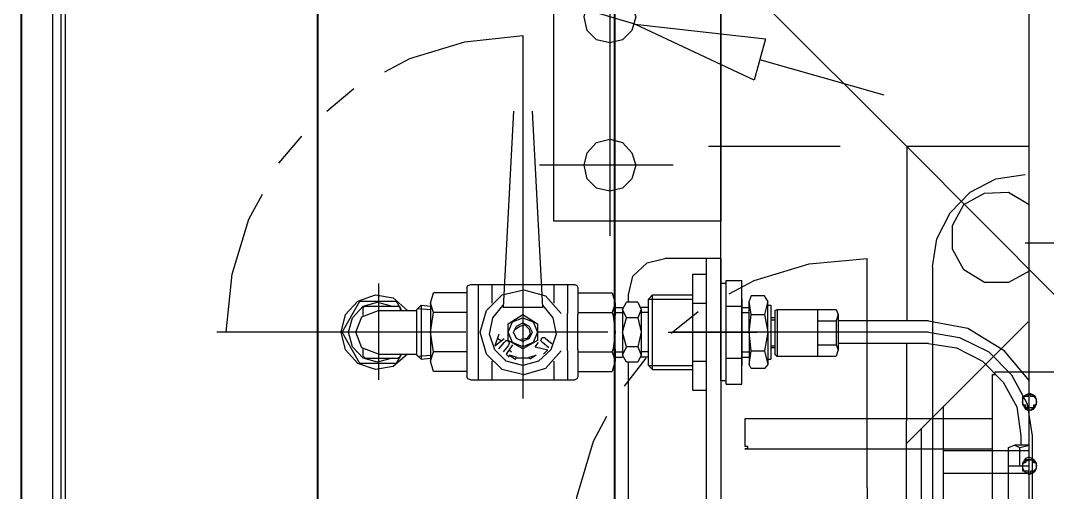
# Model space of a CAD drawing. Header units: millimetres. Extents: x 25083 to 52777, y 24772 to 45779.
# Drawn here: x 38318.5 to 38457, y 33803.3 to 33867 of the extents above; entities that cross this region are included whole.
import ezdxf

# ---------------------------------------------------------------- set-up
doc = ezdxf.new("R2010")
doc.units = ezdxf.units.MM
doc.layers.add('小车', color=7, linetype='Continuous')
doc.styles.get("Standard").update_dxf_attribs({"font": ''})
doc.styles.add('标准', font='', dxfattribs={"width": 0.667})
doc.styles.get('Standard').set_extended_font_data('SimSun')
doc.styles.get('标准').set_extended_font_data('FangSong_GB2312')
doc.dimstyles.new('ISO-25', dxfattribs={"dimtxt": 2.5, "dimasz": 2.5, "dimexe": 1.25, "dimexo": 0.625, "dimtad": 1, "dimtxsty": 'Standard', "dimcen": 2.5, "dimadec": 0, "dimazin": 0, "dimtfac": 1, "dimtmove": 0, "dimatfit": 3, "dimfxl": 1, "dimarcsym": 0})
doc.dimstyles.new('标准', dxfattribs={"dimtxt": 35, "dimasz": 4, "dimexe": 2, "dimexo": 0, "dimtad": 1, "dimdec": 1, "dimzin": 9, "dimdsep": 46, "dimtxsty": '标准', "dimcen": 0, "dimdle": 6, "dimazin": 2, "dimtfac": 1, "dimtdec": 1, "dimtmove": 0, "dimatfit": 3, "dimfxl": 1, "dimtolj": 1, "dimtzin": 0, "dimarcsym": 0})

# ---------------------------------------------------------------- blocks, each defined once
blk = doc.blocks.new('*D925')
at = {"color": 0, "lineweight": -2}
for p, q in [((29677.86, 34881.66), (29677.86, 32448.29)), ((40733.02, 34757.65), (40733.02, 32448.29)), ((29680.36, 32449.54), (40730.52, 32449.54))]:
    blk.add_line(p, q, dxfattribs=at)
at = {"color": 0}
for points in [[(29680.36, 32449.96), (29680.36, 32449.13), (29677.86, 32449.54)], [(40730.52, 32449.13), (40730.52, 32449.96), (40733.02, 32449.54)]]:
    blk.add_solid(points, dxfattribs=at)
at = {"layer": 'DEFPOINTS', "color": 0}
for p in [(29677.86, 34882.29), (40733.02, 34758.27), (40733.02, 32449.54)]:
    blk.add_point(p, dxfattribs=at)
at = {"color": 0, "insert": (35205.44, 32451.63), "char_height": 2.5, "attachment_point": 5}
blk.add_mtext('11055,15', dxfattribs=at)
blk = doc.blocks.new('zw$D2F4')
at = {"color": 7, "lineweight": 5}
for points in [[(629.82, 1074.71), (629.82, 1041.29)], [(633.91, 1074.71), (633.54, 1074.71), (632.8, 1074.71), (632.42, 1074.71), (630.2, 1074.71), (630.2, 1074.34), (629.82, 1074.34), (629.82, 1074.71)], [(633.91, 1041.29), (633.91, 1074.71)], [(541.81, 1041.29), (639.11, 1041.29)], [(639.11, 1041.29), (639.85, 1041.29), (639.85, 1040.92), (640.22, 1040.92), (640.22, 1040.55), (640.22, 1040.18)], [(640.22, 1040.18), (640.22, 1032.38)], [(626.85, 1036.83), (626.85, 1036.46), (626.48, 1036.46), (626.48, 1036.09), (626.85, 1036.09), (626.85, 1035.72), (627.23, 1035.35), (627.6, 1035.35)], [(627.6, 1037.21), (626.85, 1037.21), (626.85, 1036.83)], [(628.34, 1035.72), (628.34, 1036.83), (627.97, 1036.83), (627.97, 1037.21), (627.6, 1037.21)], [(636.14, 1037.21), (635.77, 1037.21), (635.77, 1036.83), (635.4, 1036.83)], [(635.4, 1036.83), (635.4, 1035.72), (635.77, 1035.72), (635.77, 1035.35), (636.14, 1035.35)], [(636.88, 1035.72), (636.88, 1036.09), (637.25, 1036.09), (637.25, 1036.46), (636.88, 1036.46), (636.88, 1036.83), (636.88, 1037.21), (636.14, 1037.21)], [(627.6, 1035.35), (627.97, 1035.35), (627.97, 1035.72), (628.34, 1035.72)], [(636.14, 1035.35), (636.51, 1035.35), (636.88, 1035.72)]]:
    blk.add_lwpolyline(points, dxfattribs=at)
for points in [[(627.6, 1037.21), (626.85, 1037.21), (626.48, 1036.83), (626.48, 1036.46), (626.48, 1035.72), (626.85, 1035.35), (627.6, 1035.35), (627.97, 1035.35), (628.71, 1035.72), (628.71, 1036.46), (628.71, 1036.83), (627.97, 1037.21), (627.6, 1037.21)], [(627.6, 1037.21), (626.85, 1037.21), (626.48, 1036.83), (626.48, 1036.09), (626.48, 1035.72), (626.85, 1035.35), (627.6, 1035.35), (627.97, 1035.35), (628.34, 1035.72), (628.34, 1036.09), (628.34, 1036.83), (627.97, 1037.21), (627.6, 1037.21)], [(636.14, 1037.21), (635.77, 1037.21), (635.02, 1036.83), (635.02, 1036.46), (635.02, 1035.72), (635.77, 1035.35), (636.14, 1035.35), (636.88, 1035.35), (637.25, 1035.72), (637.25, 1036.46), (637.25, 1036.83), (636.88, 1037.21), (636.14, 1037.21)], [(636.14, 1037.21), (635.77, 1037.21), (635.02, 1036.83), (635.02, 1036.09), (635.02, 1035.72), (635.77, 1035.35), (636.14, 1035.35), (636.88, 1035.35), (637.25, 1035.72), (637.25, 1036.09), (637.25, 1036.83), (636.88, 1037.21), (636.14, 1037.21)]]:
    blk.add_open_spline(points, degree=3, knots=[0, 0, 0, 0, 1, 1, 1, 2, 2, 2, 3, 3, 3, 4, 4, 4, 4], dxfattribs=at)
blk = doc.blocks.new('*D468')
at = {"layer": 'DEFPOINTS', "color": 0}
for p in [(36394.73, 116814.5), (36374.45, 116811.67), (36378.59, 116781.93)]:
    blk.add_point(p, dxfattribs=at)
at = {"layer": '小车', "color": 0, "lineweight": -2}
for p, q in [((36394.73, 116814.5), (36388.79, 116857.13)), ((36374.45, 116811.67), (36396.71, 116814.77)), ((36398.31, 116788.72), (36395.28, 116810.54)), ((36378.59, 116781.93), (36400.85, 116785.03))]:
    blk.add_line(p, q, dxfattribs=at)
at = {"layer": '小车', "color": 0}
for points in [[(36395.94, 116810.63), (36394.62, 116810.44), (36394.73, 116814.5)], [(36398.98, 116788.81), (36397.65, 116788.62), (36398.87, 116784.75)]]:
    blk.add_solid(points, dxfattribs=at)
at = {"layer": '小车', "color": 0, "insert": (36409.43, 116840.3), "char_height": 35, "attachment_point": 5, "rotation": 277.9254, "style": '标准'}
blk.add_mtext('\\A1;30', dxfattribs=at)
blk = doc.blocks.new('A$C1A4175F5')
at = {"layer": '小车', "color": 7, "lineweight": 0}
for points in [[(1269.95, 773.421), (1269.95, 232.516)], [(1270.51, 232.376), (1270.51, 773.561)], [(1271.63, 314.128), (1271.63, 691.809)], [(1139.903, 443.055), (1139.903, 678.93)], [(1181.479, 630.495), (1181.479, 670.531)], [(1181.479, 670.531), (1181.479, 635.535)], [(1204.017, 635.535), (1204.017, 670.531)], [(1156.422, 645.614), (1176.3, 665.492)], [(1206.956, 650.373), (1205.557, 623.916)], [(1209.476, 650.373), (1210.876, 623.916)], [(1139.903, 645.614), (1156.422, 645.614)], [(1156.422, 645.614), (1156.422, 622.096)], [(1139.903, 628.815), (1142.703, 627.276), (1145.923, 627.276), (1148.722, 628.955), (1150.262, 631.755), (1150.262, 634.975), (1148.722, 637.775), (1145.923, 639.314), (1142.703, 639.454), (1139.903, 637.775)], [(1181.479, 635.535), (1204.017, 635.535)], [(1181.479, 630.495), (1189.038, 630.495)], [(1181.479, 621.956), (1181.479, 630.495)], [(1181.479, 630.495), (1181.479, 567.082)], [(1183.439, 622.096), (1183.439, 630.495)], [(1193.938, 625.596), (1193.378, 628.116), (1191.418, 629.935), (1189.038, 630.495)], [(1183.439, 622.096), (1183.439, 628.396)], [(1185.259, 628.396), (1183.439, 628.396)], [(1185.259, 622.236), (1185.259, 628.396)], [(1178.679, 621.816), (1178.679, 627.556)], [(1180.779, 627.556), (1178.679, 627.556)], [(1180.779, 621.956), (1180.779, 627.556)], [(1180.779, 627.136), (1181.479, 627.136)], [(1181.479, 621.956), (1181.479, 627.136)], [(1201.217, 626.996), (1200.937, 626.856), (1200.797, 626.576)], [(1200.797, 626.576), (1200.797, 622.936)], [(1215.216, 626.996), (1201.217, 626.996)], [(1202.197, 626.996), (1202.197, 623.076)], [(1203.037, 618.037), (1205.137, 615.657), (1208.076, 614.817), (1211.016, 615.517), (1213.116, 617.617), (1213.956, 620.556), (1213.116, 623.496), (1211.016, 625.596), (1208.076, 626.296), (1205.137, 625.456), (1203.037, 623.076)], [(1204.017, 626.996), (1204.017, 624.476)], [(1212.416, 626.996), (1212.416, 624.476)], [(1214.236, 626.996), (1214.236, 614.117)], [(1215.775, 626.576), (1215.635, 626.856), (1215.216, 626.996)], [(1215.775, 626.576), (1215.775, 614.537)], [(1175.18, 624.756), (1175.6, 625.456)], [(1175.6, 625.456), (1177.419, 625.456)], [(1177.419, 625.456), (1177.699, 624.756)], [(1178.679, 625.036), (1178.679, 616.077)], [(1180.779, 621.956), (1180.779, 626.016)], [(1190.718, 625.596), (1185.259, 625.596)], [(1190.718, 622.516), (1190.718, 625.596)], [(1191.278, 625.036), (1190.718, 625.596)], [(1191.278, 622.516), (1191.278, 625.036)], [(1193.938, 624.616), (1193.938, 625.596)], [(1196.177, 625.876), (1195.758, 624.476), (1196.177, 623.216)], [(1200.797, 625.876), (1196.177, 625.876)], [(1215.775, 625.876), (1220.255, 625.876)], [(1220.255, 623.216), (1220.675, 624.476), (1220.255, 625.876)], [(1223.755, 617.617), (1225.714, 615.937), (1228.094, 615.517), (1230.474, 616.357), (1232.154, 618.177), (1232.714, 620.556), (1232.154, 622.936), (1230.474, 624.756), (1228.094, 625.596), (1225.714, 625.176), (1223.755, 623.496)], [(1165.941, 623.636), (1165.661, 622.936), (1165.941, 622.096)], [(1173.92, 623.636), (1165.941, 623.636)], [(1168.46, 623.636), (1168.46, 617.337)], [(1173.92, 623.636), (1173.92, 617.337)], [(1174.2, 623.496), (1173.92, 623.636)], [(1174.2, 623.496), (1174.2, 617.617)], [(1174.76, 624.196), (1174.76, 616.917)], [(1175.18, 624.196), (1174.76, 624.196)], [(1175.18, 624.756), (1175.6, 622.936)], [(1175.18, 620.556), (1175.18, 624.756)], [(1177.419, 622.936), (1177.699, 624.756)], [(1177.699, 620.556), (1177.699, 624.756)], [(1178.679, 623.916), (1177.699, 623.916)], [(1180.779, 624.056), (1178.679, 624.056)], [(1178.679, 621.816), (1178.679, 623.916)], [(1178.679, 617.197), (1178.679, 623.916)], [(1185.259, 624.476), (1183.439, 624.476)], [(1191.278, 623.916), (1192.258, 623.916)], [(1192.678, 624.616), (1192.258, 623.636), (1192.678, 622.516)], [(1192.258, 623.636), (1192.258, 622.516)], [(1192.678, 624.616), (1194.218, 624.616)], [(1194.218, 622.516), (1194.778, 623.636), (1194.218, 624.616)], [(1195.758, 623.916), (1194.778, 623.916)], [(1194.778, 623.636), (1194.778, 622.656)], [(1195.758, 624.476), (1195.758, 622.796)], [(1195.758, 622.796), (1195.758, 623.916)], [(1195.758, 622.796), (1195.758, 623.776)], [(1205.557, 624.196), (1204.157, 622.516), (1203.737, 620.276), (1204.437, 618.177), (1206.116, 616.637), (1208.216, 616.077), (1210.456, 616.637), (1211.996, 618.177), (1212.696, 620.276), (1212.276, 622.516), (1210.876, 624.196)], [(1205.557, 623.916), (1210.876, 623.916)], [(1220.675, 624.476), (1220.675, 616.637)], [(1221.935, 624.196), (1220.675, 624.056)], [(1220.675, 624.056), (1220.675, 617.057)], [(1220.675, 623.776), (1220.675, 617.337)], [(1222.495, 623.636), (1221.935, 624.196)], [(1221.935, 624.196), (1221.935, 616.917)], [(1222.495, 617.477), (1222.495, 623.636)], [(1227.674, 623.496), (1222.495, 623.496)], [(1225.295, 624.756), (1224.595, 623.496)], [(1225.015, 624.056), (1224.875, 624.056), (1224.735, 623.776)], [(1224.735, 623.496), (1224.735, 623.776)], [(1229.494, 624.056), (1225.015, 624.056)], [(1230.194, 624.756), (1225.295, 624.756)], [(1225.854, 617.057), (1227.814, 616.497), (1229.774, 617.057), (1231.174, 618.597), (1231.734, 620.556), (1231.174, 622.516), (1229.774, 624.056), (1227.814, 624.616), (1225.854, 624.056)], [(1227.674, 617.617), (1229.914, 618.457), (1230.754, 620.556), (1229.914, 622.656), (1227.674, 623.496)], [(1229.774, 623.776), (1229.634, 624.056), (1229.494, 624.056)], [(1229.774, 622.796), (1229.774, 623.776)], [(1232.574, 620.556), (1230.194, 624.756)], [(1153.482, 622.096), (1148.162, 621.116), (1143.403, 618.177), (1139.903, 613.977)], [(1153.482, 622.096), (1165.661, 622.096)], [(1165.661, 622.936), (1165.661, 618.177)], [(1168.46, 622.096), (1165.941, 622.096)], [(1165.941, 622.096), (1165.941, 618.876)], [(1174.2, 622.516), (1174.76, 622.516)], [(1175.6, 622.936), (1175.18, 620.556)], [(1177.419, 622.936), (1175.6, 622.936)], [(1177.699, 620.556), (1177.419, 622.936)], [(1183.439, 619.016), (1183.439, 622.096)], [(1185.259, 618.876), (1185.259, 622.236)], [(1190.718, 618.597), (1190.718, 622.516)], [(1191.278, 618.597), (1191.278, 622.516)], [(1192.258, 622.516), (1192.258, 618.597)], [(1192.678, 622.516), (1192.258, 620.556), (1192.678, 618.597)], [(1192.678, 622.516), (1194.218, 622.516)], [(1194.218, 618.597), (1194.778, 620.556), (1194.218, 622.516)], [(1194.778, 622.656), (1194.778, 618.457)], [(1196.038, 622.796), (1195.758, 620.556)], [(1195.758, 618.317), (1195.758, 622.796)], [(1196.177, 623.216), (1196.038, 622.796)], [(1200.797, 623.216), (1196.177, 623.216)], [(1200.797, 618.177), (1200.797, 622.936)], [(1202.197, 618.037), (1202.197, 623.076)], [(1215.775, 623.216), (1220.255, 623.216)], [(1220.255, 617.897), (1220.675, 620.556), (1220.255, 623.216)], [(1156.422, 605.578), (1140.043, 621.956)], [(1178.679, 619.296), (1178.679, 621.816)], [(1180.779, 619.156), (1180.779, 621.956)], [(1181.479, 619.156), (1181.479, 621.956)], [(1175.18, 620.556), (1175.18, 616.217)], [(1175.18, 620.556), (1175.6, 618.037)], [(1177.419, 618.037), (1177.699, 620.556)], [(1177.699, 620.556), (1177.699, 616.217)], [(1195.758, 620.556), (1196.038, 618.317)], [(1230.194, 616.357), (1232.574, 620.556)], [(1153.482, 619.016), (1149.702, 618.457), (1146.203, 616.637), (1143.403, 613.837), (1141.583, 610.477), (1141.023, 606.558)], [(1153.482, 619.016), (1165.661, 619.016)], [(1156.562, 556.303), (1156.422, 619.016)], [(1165.941, 618.876), (1165.661, 618.177), (1165.941, 617.337)], [(1168.46, 618.876), (1165.941, 618.876)], [(1174.2, 618.457), (1174.76, 618.457)], [(1175.6, 618.037), (1175.18, 616.217)], [(1177.419, 618.037), (1175.6, 618.037)], [(1177.699, 616.217), (1177.419, 618.037)], [(1178.679, 613.557), (1178.679, 619.296)], [(1178.679, 617.197), (1178.679, 619.296)], [(1180.779, 615.797), (1180.779, 619.156)], [(1180.779, 613.557), (1180.779, 619.156)], [(1181.479, 613.977), (1181.479, 619.156)], [(1183.439, 592.279), (1183.439, 619.016)], [(1183.439, 612.717), (1183.439, 619.016)], [(1185.259, 612.717), (1185.259, 618.876)], [(1190.718, 615.517), (1190.718, 618.597)], [(1191.278, 616.077), (1191.278, 618.597)], [(1192.258, 618.597), (1192.258, 617.477)], [(1192.678, 618.597), (1192.258, 617.477), (1192.678, 616.497)], [(1192.678, 618.597), (1194.218, 618.597)], [(1194.218, 616.497), (1194.778, 617.477), (1194.218, 618.597)], [(1194.778, 618.457), (1194.778, 617.477)], [(1195.758, 618.317), (1195.758, 616.637)], [(1195.758, 617.337), (1195.758, 618.317)], [(1195.758, 617.197), (1195.758, 618.317)], [(1196.038, 618.317), (1196.177, 617.897)], [(1200.797, 618.177), (1200.797, 614.537)], [(1202.197, 618.037), (1202.197, 614.117)], [(1229.774, 617.337), (1229.774, 618.317)], [(1173.92, 617.337), (1165.941, 617.337)], [(1174.2, 617.617), (1173.92, 617.337)], [(1175.18, 616.917), (1174.76, 616.917)], [(1178.679, 617.197), (1177.699, 617.197)], [(1180.779, 617.057), (1178.679, 617.057)], [(1185.259, 616.637), (1183.439, 616.637)], [(1191.278, 617.197), (1192.258, 617.197)], [(1195.758, 617.197), (1194.778, 617.197)], [(1196.177, 617.897), (1195.758, 616.637), (1196.177, 615.237)], [(1200.797, 617.897), (1196.177, 617.897)], [(1204.017, 616.637), (1204.017, 614.117)], [(1212.416, 616.637), (1212.416, 614.117)], [(1215.775, 617.897), (1220.255, 617.897)], [(1220.255, 615.237), (1220.675, 616.637), (1220.255, 617.897)], [(1221.935, 616.917), (1220.675, 617.057)], [(1222.495, 617.477), (1221.935, 616.917)], [(1227.674, 617.617), (1222.495, 617.617)], [(1224.595, 617.617), (1225.295, 616.357)], [(1224.735, 617.337), (1224.735, 617.617)], [(1224.735, 617.337), (1224.875, 617.197), (1225.015, 617.057)], [(1229.494, 617.057), (1225.015, 617.057)], [(1229.494, 617.057), (1229.634, 617.197), (1229.774, 617.337)], [(1175.18, 616.217), (1175.6, 615.657)], [(1175.6, 615.657), (1177.419, 615.657)], [(1177.419, 615.657), (1177.699, 616.217)], [(1190.718, 615.517), (1185.259, 615.517)], [(1191.278, 616.077), (1190.718, 615.517)], [(1192.678, 616.497), (1194.218, 616.497)], [(1193.938, 595.499), (1193.938, 616.497)], [(1200.797, 615.237), (1196.177, 615.237)], [(1215.775, 615.237), (1220.255, 615.237)], [(1225.295, 616.357), (1230.194, 616.357)], [(1180.779, 613.977), (1181.479, 613.977)], [(1200.797, 614.537), (1200.937, 614.257), (1201.217, 614.117)], [(1215.216, 614.117), (1201.217, 614.117)], [(1215.216, 614.117), (1215.635, 614.257), (1215.775, 614.537)], [(1180.779, 613.557), (1178.679, 613.557)], [(1185.259, 612.717), (1183.439, 612.717)], [(1151.522, 610.617), (1151.522, 595.779)], [(1154.462, 607.538), (1154.462, 597.039)], [(1141.023, 606.558), (1141.023, 605.298)], [(1141.163, 605.018), (1139.903, 605.298)], [(1139.903, 605.298), (1141.863, 605.298)], [(1151.522, 604.598), (1139.903, 604.598)], [(1142.703, 605.018), (1141.863, 605.298), (1141.163, 605.018)], [(1141.163, 602.498), (1141.163, 605.018)], [(1142.703, 597.039), (1142.703, 605.018)], [(1139.903, 602.498), (1142.703, 602.498)], [(1151.522, 601.518), (1139.903, 601.518)]]:
    blk.add_lwpolyline(points, dxfattribs=at)
at = {"layer": '小车', "color": 1, "lineweight": 0}
for points in [[(1196.457, 677.53), (1196.457, 633.575)], [(1196.457, 672.631), (1196.457, 633.575)], [(1208.216, 660.592), (1208.216, 611.597)], [(1156.422, 645.614), (1126.465, 615.517)], [(1165.381, 645.614), (1183.159, 645.614)], [(1187.918, 643.094), (1205.976, 643.094)], [(1152.922, 629.375), (1152.362, 633.155), (1150.542, 636.655), (1147.882, 639.454), (1144.383, 641.274), (1140.463, 641.834)], [(1112.466, 632.595), (1140.463, 632.595)], [(1152.922, 629.375), (1152.922, 578.001)], [(1227.674, 627.136), (1227.674, 614.117)], [(1153.482, 620.556), (1149.282, 619.856), (1145.363, 617.897), (1142.283, 614.817), (1140.183, 610.897), (1139.483, 606.558)], [(1153.482, 620.556), (1187.218, 620.556)], [(1188.618, 620.556), (1176.58, 620.556)], [(1181.619, 620.556), (1187.918, 620.556)], [(1196.737, 620.556), (1206.256, 620.556)], [(1215.915, 620.556), (1249.512, 620.556)], [(1139.483, 606.558), (1139.483, 590.599)], [(1161.741, 599.558), (1161.741, 581.5)]]:
    blk.add_lwpolyline(points, dxfattribs=at)
at = {"layer": '小车', "color": 7, "lineweight": 0}
for points in [[(1199.957, 663.112), (1199.537, 664.792), (1198.277, 666.052), (1196.457, 666.612), (1194.778, 666.052), (1193.518, 664.792), (1192.958, 663.112), (1193.518, 661.292), (1194.778, 660.032), (1196.457, 659.612), (1198.277, 660.032), (1199.537, 661.292), (1199.957, 663.112)], [(1199.957, 643.094), (1199.537, 644.774), (1198.277, 646.174), (1196.457, 646.594), (1194.778, 646.174), (1193.518, 644.774), (1192.958, 643.094), (1193.518, 641.274), (1194.778, 640.014), (1196.457, 639.594), (1198.277, 640.014), (1199.537, 641.274), (1199.957, 643.094)], [(1206.256, 619.436), (1208.216, 618.317), (1210.176, 619.436), (1210.176, 621.676), (1208.216, 622.936), (1206.256, 621.676), (1206.256, 619.436)], [(1210.176, 620.556), (1209.616, 621.956), (1208.216, 622.516), (1206.816, 621.956), (1206.256, 620.556), (1206.816, 619.156), (1208.216, 618.597), (1209.616, 619.156), (1210.176, 620.556)], [(1209.476, 620.556), (1209.056, 621.396), (1208.216, 621.816), (1207.376, 621.396), (1206.956, 620.556), (1207.376, 619.716), (1208.216, 619.296), (1209.056, 619.716), (1209.476, 620.556)]]:
    blk.add_lwpolyline(points, close=True, dxfattribs=at)
at = {"layer": '小车', "color": 3, "lineweight": 0}
for points in [[(1193.098, 662.132), (1199.817, 664.092)], [(1193.098, 662.132), (1193.238, 662.132)], [(1176.3, 657.373), (1159.501, 652.613)], [(1191.278, 625.036), (1185.259, 625.036)], [(1222.355, 623.776), (1220.675, 623.636)], [(1174.76, 622.236), (1174.2, 622.236)], [(1178.679, 623.216), (1177.699, 623.216)], [(1191.278, 623.216), (1192.258, 623.216)], [(1195.758, 623.216), (1194.778, 623.216)], [(1209.196, 620.976), (1208.636, 621.396), (1207.936, 621.536), (1207.376, 620.976), (1207.236, 620.276), (1207.656, 619.716), (1208.496, 619.576)], [(1174.76, 618.737), (1174.2, 618.737)], [(1178.679, 617.897), (1177.699, 617.897)], [(1191.278, 617.897), (1192.258, 617.897)], [(1195.758, 617.897), (1194.778, 617.897)], [(1207.376, 617.057), (1209.196, 617.057)], [(1222.355, 617.337), (1220.675, 617.477)], [(1191.278, 616.077), (1185.259, 616.077)]]:
    blk.add_lwpolyline(points, dxfattribs=at)
for points in [[(1175.46, 660.172), (1176.999, 654.573), (1193.098, 662.132)], [(1175.46, 660.172), (1176.999, 654.573), (1193.098, 662.132), (1175.46, 660.172)], [(1207.236, 616.917), (1207.376, 617.197), (1206.396, 617.477)], [(1207.236, 616.917), (1207.376, 617.197), (1206.396, 617.477), (1207.236, 616.917)], [(1209.196, 616.917), (1209.056, 617.197), (1210.036, 617.477)], [(1209.196, 616.917), (1209.056, 617.197), (1210.036, 617.477), (1209.196, 616.917)]]:
    blk.add_lwpolyline(points, close=True, dxfattribs=at)
at = {"layer": '小车', "color": 6, "lineweight": 0}
for points in [[(1226.834, 655.693), (1223.475, 657.513), (1216.055, 659.752), (1208.216, 660.592)], [(1234.674, 650.373), (1231.034, 653.453)], [(1241.113, 643.374), (1238.033, 647.014)], [(1248.252, 620.556), (1247.412, 628.396), (1245.172, 635.815), (1243.353, 639.174)], [(1161.741, 599.558), (1161.741, 630.495)], [(1161.741, 599.558), (1161.741, 630.495)], [(1180.359, 625.736), (1176.999, 627.556), (1169.58, 629.795), (1161.741, 630.495)], [(1188.198, 620.416), (1184.559, 623.356)], [(1194.498, 613.277), (1191.558, 617.057)], [(1201.777, 590.599), (1200.937, 598.299), (1198.697, 605.858), (1196.877, 609.217)]]:
    blk.add_lwpolyline(points, dxfattribs=at)
at = {"layer": '小车', "color": 4, "lineweight": 0}
for points in [[(1204.717, 618.457), (1205.557, 619.156), (1205.697, 619.296), (1205.836, 619.436), (1205.697, 619.576), (1205.697, 619.716), (1205.557, 619.856), (1205.277, 619.856), (1205.137, 619.716), (1204.297, 619.016)], [(1211.436, 618.317), (1210.736, 619.156), (1210.596, 619.296), (1210.456, 619.436), (1210.176, 619.436), (1210.176, 619.296), (1210.036, 619.156), (1210.036, 619.016), (1210.176, 618.737), (1210.876, 617.897)], [(1211.436, 620.276), (1211.996, 618.737), (1210.736, 619.716)], [(1211.576, 619.716), (1211.156, 619.436)], [(1206.536, 618.597), (1204.857, 618.177), (1205.417, 617.617)], [(1206.536, 618.597), (1206.116, 619.156)], [(1209.616, 618.876), (1210.456, 617.617), (1210.036, 617.197)], [(1210.036, 618.177), (1209.756, 617.897)]]:
    blk.add_lwpolyline(points, dxfattribs=at)
at = {"layer": '小车'}
dim = blk.add_aligned_dim(p1=(410.909, 592.677), p2=(406.768, 622.421), distance=-20.472, dimstyle='标准', dxfattribs=at)
dim.commit()
dim.dimension.update_dxf_attribs({"geometry": '*D468', "text_midpoint": (441.753, 651.042), "insert": (-35967.681, -116189.253)})
blk = doc.blocks.new('zw$50CE')
blk.add_blockref('zw$D2F4', (22.01, 103.57))
at = {"layer": '小车', "ltscale": 10, "xscale": -1, "rotation": 270}
blk.add_blockref('A$C1A4175F5', (47.03, 0), dxfattribs=at)

msp = doc.modelspace()

# ---------------------------------------------------------------- linework, layer by layer
msp.add_line((38358.63, 33290.649), (38358.63, 34123.983))
at = {"ltscale": 15}
msp.add_lwpolyline([(38318.63, 33273.983), (38318.63, 34140.649), (38398.63, 34140.649), (38398.63, 33273.983)], close=True, dxfattribs=at)

# ---------------------------------------------------------------- block references
at = {"rotation": 90}
msp.add_blockref('zw$50CE', (39594.481, 33157.316), dxfattribs=at)

# ---------------------------------------------------------------- dimensions: what is measured, and where the dimension line sits
dim = msp.add_linear_dim(base=(40733.0166, 32449.5434), p1=(29677.8617, 34882.2868), p2=(40733.0166, 34758.2702), dimstyle='ISO-25')
dim.commit()
dim.dimension.update_dxf_attribs({"geometry": '*D925', "text_midpoint": (35205.4391, 32449.5434), "dimtype": 160})

doc.saveas('drawing.dxf')
